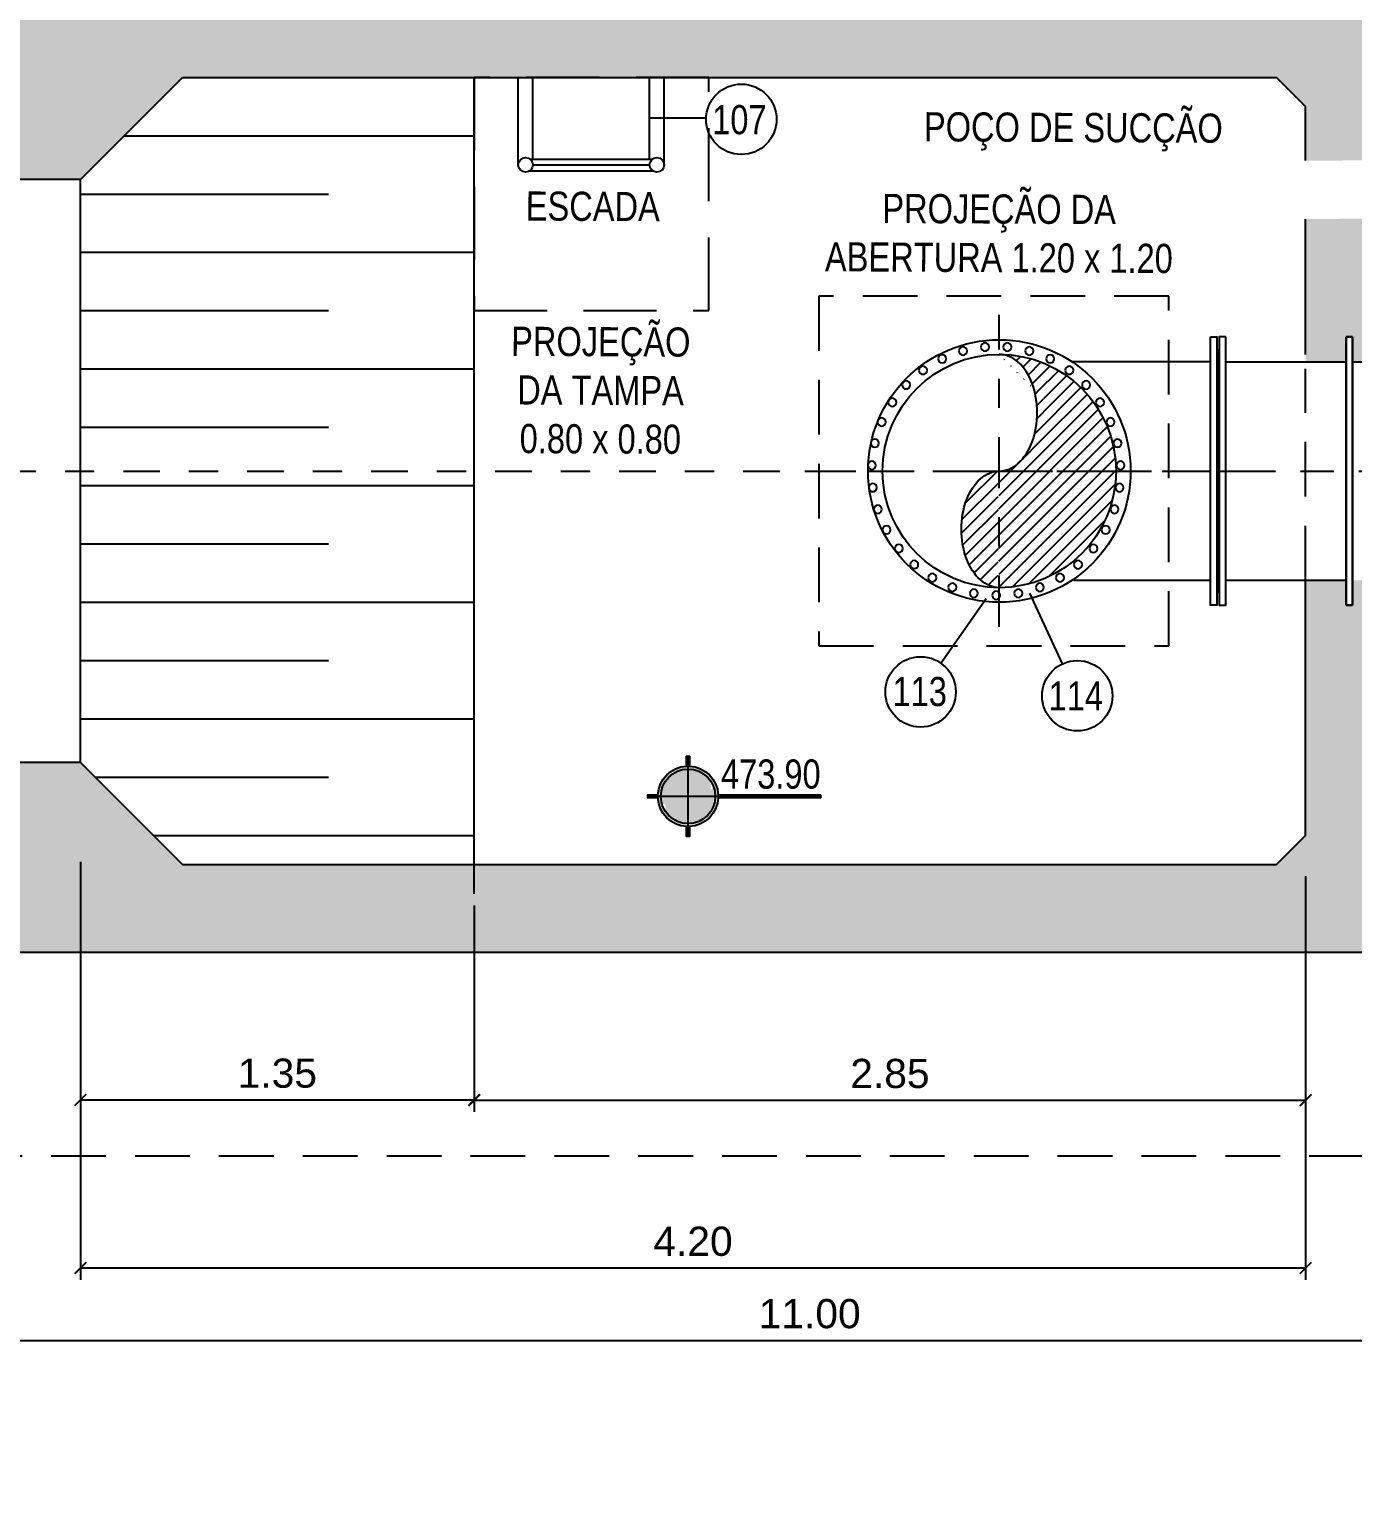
# Model space of a CAD drawing. Header units: feet. Extents: x 0 to 285190, y 0 to 9111369.
# Drawn here: x 285101.76 to 285106.3, y 9111356.64 to 9111361.68 of the extents above; entities that cross this region are included whole.
import ezdxf
from ezdxf import colors
from ezdxf.entities.mleader import LeaderData, LeaderLine
from ezdxf.enums import TextEntityAlignment as Align
from ezdxf.math import Vec2, Vec3

# ---------------------------------------------------------------- set-up
doc = ezdxf.new("R2010")
doc.units = ezdxf.units.FT
doc.header["$MEASUREMENT"] = 0
doc.linetypes.add('DASHDOT', pattern=[1, 0.5, -0.25, 0, -0.25])
doc.linetypes.add('HIDDEN', pattern=[0.375, 0.25, -0.125])
doc.layers.get('0').update_dxf_attribs({"linetype": 'CONTINUOUS'})
doc.layers.get('DEFPOINTS').update_dxf_attribs({"linetype": 'CONTINUOUS'})
for name, color, linetype in [('01', 1, 'CONTINUOUS'), ('01PROJ', 1, 'HIDDEN'), ('A-NIVEIS', 1, 'CONTINUOUS'), ('A-TEXTO', 2, 'CONTINUOUS'), ('EIXO', 1, 'DASHDOT'), ('H-SA-CONTORNO', 2, 'CONTINUOUS'), ('H-SA-DIM', 1, 'CONTINUOUS'), ('H-SA-EIXOS', 1, 'DASHDOT'), ('H-SA-ESTRUTURA (CORTE)', 5, 'CONTINUOUS'), ('H-SA-HTC CONCRETO', 253, 'CONTINUOUS'), ('H-SA-HTC ENCHIMENTO', 1, 'CONTINUOUS'), ('H-SA-TEXTO', 2, 'CONTINUOUS'), ('INDIC', 2, 'CONTINUOUS'), ('Top View-Ferro Fundido - JGS - K7(Esgoto)', 7, 'CONTINUOUS'), ('TUBULAÇÃO', 5, 'CONTINUOUS')]:
    doc.layers.add(name, color=color, linetype=linetype)
doc.styles.add('EGC_Arial_2.0mm', font='arial.ttf', dxfattribs={"width": 0.8, "height": 2})
doc.styles.get("Standard").update_dxf_attribs({"font": 'arial.ttf'})
doc.dimstyles.new('Copy of EGC_2.0mm', dxfattribs={"dimtxt": 0.1, "dimasz": 0.04, "dimexe": 0.04, "dimexo": 0.04, "dimgap": 0.04, "dimtad": 1, "dimzin": 1, "dimdsep": 46, "dimtxsty": 'Standard', "dimblk": 'ARCHTICK', "dimcen": 0, "dimclrd": 1, "dimclre": 1, "dimclrt": 2, "dimazin": 0, "dimtfac": 1, "dimtix": 1, "dimtmove": 1, "dimatfit": 3, "dimldrblk": 'NONE', "dimfxl": 0.002, "dimtolj": 1, "dimtzin": 0, "dimlwd": -1, "dimarcsym": 0})

# ---------------------------------------------------------------- blocks, each defined once
blk = doc.blocks.new('_ArchTick')
at = {"color": 0, "linetype": 'ByBlock', "const_width": 0.15}
blk.add_lwpolyline([(-0.5, -0.5), (0.5, 0.5)], dxfattribs=at)
blk = doc.blocks.new('*D1177')
at = {"layer": 'DEFPOINTS', "color": 0, "transparency": 16777216}
for p in [(285098.9377, 9111359.1643), (285109.9377, 9111358.8143), (285109.9377, 9111357.1828)]:
    blk.add_point(p, dxfattribs=at)
at = {"layer": 'H-SA-DIM', "color": 1, "lineweight": -2, "transparency": 16777216}
for p, q in [((285098.9377, 9111359.1243), (285098.9377, 9111357.1428)), ((285109.9377, 9111358.7743), (285109.9377, 9111357.1428))]:
    blk.add_line(p, q, dxfattribs=at)
at = {"layer": 'H-SA-DIM', "color": 1, "transparency": 16777216}
blk.add_line((285098.9377, 9111357.1828), (285109.9377, 9111357.1828), dxfattribs=at)
at = {"layer": 'H-SA-DIM', "color": 1, "transparency": 16777216, "xscale": 0.04, "yscale": 0.04, "zscale": 0.04, "rotation": 180}
blk.add_blockref('_ArchTick', (285098.9377, 9111357.1828), dxfattribs=at)
at = {"layer": 'H-SA-DIM', "color": 1, "transparency": 16777216, "xscale": 0.04, "yscale": 0.04, "zscale": 0.04}
blk.add_blockref('_ArchTick', (285109.9377, 9111357.1828), dxfattribs=at)
at = {"layer": 'H-SA-DIM', "color": 2, "transparency": 16777216, "insert": (285104.4377, 9111357.2738), "char_height": 0.1, "attachment_point": 5}
blk.add_mtext('\\A1;11.00', dxfattribs=at)
blk = doc.blocks.new('_None')
blk = doc.blocks.new('*D1192')
at = {"layer": 'DEFPOINTS', "color": 0, "transparency": 16777216}
for p in [(285101.9377, 9111358.8643), (285106.1377, 9111358.8143), (285101.9377, 9111357.431)]:
    blk.add_point(p, dxfattribs=at)
at = {"layer": 'H-SA-DIM', "color": 1, "lineweight": -2, "transparency": 16777216}
for p, q in [((285101.9377, 9111358.8243), (285101.9377, 9111357.391)), ((285106.1377, 9111358.7743), (285106.1377, 9111357.391))]:
    blk.add_line(p, q, dxfattribs=at)
at = {"layer": 'H-SA-DIM', "color": 1, "transparency": 16777216}
blk.add_line((285106.1377, 9111357.431), (285101.9377, 9111357.431), dxfattribs=at)
at = {"layer": 'H-SA-DIM', "color": 1, "transparency": 16777216, "xscale": 0.04, "yscale": 0.04, "zscale": 0.04, "rotation": 180}
blk.add_blockref('_ArchTick', (285101.9377, 9111357.431), dxfattribs=at)
at = {"layer": 'H-SA-DIM', "color": 1, "transparency": 16777216, "xscale": 0.04, "yscale": 0.04, "zscale": 0.04}
blk.add_blockref('_ArchTick', (285106.1377, 9111357.431), dxfattribs=at)
at = {"layer": 'H-SA-DIM', "color": 2, "transparency": 16777216, "insert": (285104.0377, 9111357.522), "char_height": 0.1, "attachment_point": 5}
blk.add_mtext('\\A1;4.20', dxfattribs=at)
blk = doc.blocks.new('*U1275')
at = {"true_color": 0xffffff}
h = blk.add_hatch(color=7, dxfattribs=at)
h.dxf.hatch_style = 1
edge = h.paths.add_edge_path()
edge.add_arc((0, 0), 2.07, 92.7623, 177.2377, ccw=False)
edge.add_line((-0.1, 2.07), (-0.1, 2.75))
edge.add_line((-0.1, 2.75), (0.1, 2.75))
edge.add_line((0.1, 2.75), (0.1, 2.07))
edge.add_arc((0, 0), 2.07, 2.7623, 87.2377, ccw=False)
edge.add_line((2.07, 0.1), (9.09, 0.1))
edge.add_line((9.09, 0.1), (9.09, -0.1))
edge.add_line((9.09, -0.1), (2.07, -0.1))
edge.add_arc((0, 0), 2.07, 272.7623, 357.2377, ccw=False)
edge.add_line((0.1, -2.07), (0.1, -2.75))
edge.add_line((0.1, -2.75), (-0.1, -2.75))
edge.add_line((-0.1, -2.75), (-0.1, -2.07))
edge.add_arc((0, 0), 2.07, 182.7623, 267.2377, ccw=False)
edge.add_line((-2.07, -0.1), (-2.75, -0.1))
edge.add_line((-2.75, -0.1), (-2.75, 0.1))
edge.add_line((-2.75, 0.1), (-2.07, 0.1))
for p, q in [((0, -2.75), (0, 2.75)), ((9.09, 0), (-2.75, 0))]:
    blk.add_line(p, q)
at = {"color": 7, "true_color": 0xffffff}
blk.add_lwpolyline([(-2.07, 0.1, -0.386246), (-0.1, 2.07), (-0.1, 2.75), (0.1, 2.75), (0.1, 2.07, -0.386246), (2.07, 0.1), (9.09, 0.1), (9.09, -0.1), (2.07, -0.1, -0.386246), (0.1, -2.07), (0.1, -2.75), (-0.1, -2.75), (-0.1, -2.07, -0.386246), (-2.07, -0.1), (-2.75, -0.1), (-2.75, 0.1)], format="xyb", close=True, dxfattribs=at)
blk.add_circle((0, 0), 1.87)
for points in [[(0, 1.87), (0, 0), (0.58, 1.78), (0.59, 0)], [(1.53, 1.08), (1.57, 0), (1.79, 0.57), (0, 0)], [(0.58, 1.78), (0.59, 0), (1.1, 1.52), (1.1, 0)], [(1.1, 1.52), (1.1, 0), (1.53, 1.08), (1.57, 0)], [(-1.79, -0.57), (0, 0), (-1.8, -0.54), (-1.88, 0)], [(-1.53, -1.08), (-1.57, 0), (-1.79, -0.57), (0, 0)], [(-1.1, -1.52), (-1.1, 0), (-1.53, -1.08), (-1.57, 0)], [(-0.58, -1.78), (-0.59, 0), (-1.1, -1.52), (-1.1, 0)], [(0, -1.88), (0, 0), (-0.58, -1.78), (-0.59, 0)], [(1.79, 0.57), (0, 0), (1.8, 0.54), (1.87, 0)]]:
    blk.add_solid(points)
at = {"layer": 'A-TEXTO', "color": 2, "style": 'EGC_Arial_2.0mm', "width": 0.8}
blk.add_attdef('000.00', text='', height=2, dxfattribs=at).set_placement((9.09, 0.53), align=Align.RIGHT)
blk = doc.blocks.new('*D1209')
at = {"layer": 'DEFPOINTS', "color": 0, "transparency": 16777216}
for p in [(285101.9377, 9111358.8643), (285103.2877, 9111358.7143), (285103.2877, 9111358.0075)]:
    blk.add_point(p, dxfattribs=at)
at = {"layer": 'H-SA-DIM', "color": 1, "lineweight": -2, "transparency": 16777216}
for p, q in [((285101.9377, 9111358.8243), (285101.9377, 9111357.9675)), ((285103.2877, 9111358.6743), (285103.2877, 9111357.9675))]:
    blk.add_line(p, q, dxfattribs=at)
at = {"layer": 'H-SA-DIM', "color": 1, "transparency": 16777216}
blk.add_line((285101.9377, 9111358.0075), (285103.2877, 9111358.0075), dxfattribs=at)
at = {"layer": 'H-SA-DIM', "color": 1, "transparency": 16777216, "xscale": 0.04, "yscale": 0.04, "zscale": 0.04, "rotation": 180}
blk.add_blockref('_ArchTick', (285101.9377, 9111358.0075), dxfattribs=at)
at = {"layer": 'H-SA-DIM', "color": 1, "transparency": 16777216, "xscale": 0.04, "yscale": 0.04, "zscale": 0.04}
blk.add_blockref('_ArchTick', (285103.2877, 9111358.0075), dxfattribs=at)
at = {"layer": 'H-SA-DIM', "color": 2, "transparency": 16777216, "insert": (285102.6127, 9111358.0986), "char_height": 0.1, "attachment_point": 5}
blk.add_mtext('\\A1;1.35', dxfattribs=at)
blk = doc.blocks.new('*D1210')
at = {"layer": 'DEFPOINTS', "color": 0, "transparency": 16777216}
for p in [(285106.1377, 9111358.8143), (285103.2877, 9111358.7143), (285106.1377, 9111358.0065)]:
    blk.add_point(p, dxfattribs=at)
at = {"layer": 'H-SA-DIM', "color": 1, "lineweight": -2, "transparency": 16777216}
for p, q in [((285106.1377, 9111358.7743), (285106.1377, 9111357.9665)), ((285103.2877, 9111358.6743), (285103.2877, 9111357.9665))]:
    blk.add_line(p, q, dxfattribs=at)
at = {"layer": 'H-SA-DIM', "color": 1, "transparency": 16777216}
blk.add_line((285103.2877, 9111358.0065), (285106.1377, 9111358.0065), dxfattribs=at)
at = {"layer": 'H-SA-DIM', "color": 1, "transparency": 16777216, "xscale": 0.04, "yscale": 0.04, "zscale": 0.04, "rotation": 180}
blk.add_blockref('_ArchTick', (285103.2877, 9111358.0065), dxfattribs=at)
at = {"layer": 'H-SA-DIM', "color": 1, "transparency": 16777216, "xscale": 0.04, "yscale": 0.04, "zscale": 0.04}
blk.add_blockref('_ArchTick', (285106.1377, 9111358.0065), dxfattribs=at)
at = {"layer": 'H-SA-DIM', "color": 2, "transparency": 16777216, "insert": (285104.7127, 9111358.0976), "char_height": 0.1, "attachment_point": 5}
blk.add_mtext('\\A1;2.85', dxfattribs=at)
blk = doc.blocks.new('*U1260')
at = {"layer": '01', "color": 1}
blk.add_circle((0, 0), 0.014, dxfattribs=at)
blk = doc.blocks.new('*U1261')
at = {"layer": 'H-SA-DIM', "color": 0, "linetype": 'ByBlock', "lineweight": -2, "transparency": 16777216}
for p, rotation in [((285101.0677, 9111374.0278), 20.57142857142853), ((285101.1414, 9111374.0481), 10.28571428571425), ((285101.2938, 9111374.0482), 349.7142857142858), ((285101.3675, 9111374.0278), 339.4285714285715), ((285100.9988, 9111373.9946), 30.85714285714285), ((285101.4364, 9111373.9946), 329.1428571428572), ((285100.9369, 9111373.9496), 41.14285714285715), ((285101.4983, 9111373.9497), 318.8571428571429), ((285100.884, 9111373.8943), 51.42857142857144), ((285101.5512, 9111373.8944), 308.5714285714286), ((285100.8419, 9111373.8305), 61.71428571428572), ((285101.5933, 9111373.8306), 298.2857142857143), ((285100.8119, 9111373.7602), 72), ((285101.6234, 9111373.7602), 288.0000000000001), ((285100.7948, 9111373.6856), 82.28571428571429), ((285101.6404, 9111373.6857), 277.7142857142858), ((285100.7914, 9111373.6092), 92.57142857142857), ((285101.6438, 9111373.6093), 267.4285714285715), ((285100.8017, 9111373.5334), 102.8571428571429), ((285101.6336, 9111373.5335), 257.1428571428572), ((285100.8253, 9111373.4607), 113.1428571428572), ((285101.6099, 9111373.4607), 246.8571428571429), ((285100.8616, 9111373.3933), 123.4285714285714), ((285101.5737, 9111373.3934), 236.5714285714286), ((285100.9093, 9111373.3335), 133.7142857142857), ((285101.526, 9111373.3336), 226.2857142857143), ((285100.9669, 9111373.2832), 144), ((285101.4684, 9111373.2832), 216), ((285101.0326, 9111373.244), 154.2857142857143), ((285101.1042, 9111373.2171), 164.5714285714286), ((285101.3312, 9111373.2171), 195.4285714285714), ((285101.4028, 9111373.244), 205.7142857142858), ((285101.1794, 9111373.2035), 174.8571428571429), ((285101.2559, 9111373.2035), 185.1428571428571)]:
    blk.add_blockref('*U1260', p, dxfattribs=dict(at, rotation=rotation))
blk.add_blockref('*U1260', (285101.2176, 9111374.055), dxfattribs=at)

msp = doc.modelspace()

# ---------------------------------------------------------------- hatches: boundary and pattern name
at = {"layer": '01'}
h = msp.add_hatch(dxfattribs=at)
h.set_pattern_fill('ANSI31', color=256, scale=0.01, style=0)
h.set_pattern_definition([(45, (285102.32956, 9111367.60514), (-0.02245064, 0.02245064), [])])
edge = h.paths.add_edge_path()
edge.add_ellipse((285105.0985, 9111359.9647), major_axis=(0, -0.2011), ratio=0.700572, start_angle=184.4218, end_angle=355.5781, ccw=False)
edge.add_line((285105.0877, 9111360.1651), (285105.0877, 9111359.7642))
edge = h.paths.add_edge_path()
edge.add_ellipse((285105.0838, 9111360.3648), major_axis=(0, -0.1997), ratio=0.670005, start_angle=1.6373, end_angle=178.3627)
edge.add_arc((285105.085, 9111360.1617), 0.4027, 0.3569, 89.628, ccw=False)
edge.add_line((285105.4878, 9111360.1642), (285105.0877, 9111360.1651))
edge = h.paths.add_edge_path()
edge.add_line((285105.0877, 9111359.7642), (285105.0877, 9111360.1651))
edge.add_line((285105.0877, 9111360.1651), (285105.4878, 9111360.1642))
edge.add_arc((285105.0877, 9111360.1643), 0.4001, 270, 359.985, ccw=False)

# ---------------------------------------------------------------- linework, layer by layer
msp.add_ellipse((285105.0877, 9111360.3642), major_axis=(0, -0.2), ratio=0.649973, start_param=0, end_param=3.141593, dxfattribs=at)
at = {"layer": '01', "extrusion": (0, 0, -1)}
msp.add_ellipse((285105.0877, 9111359.9642), major_axis=(0, -0.2), ratio=0.649973, start_param=0, end_param=3.141593, dxfattribs=at)
at = {"layer": '01PROJ', "color": 1, "ltscale": 25}
for points in [[(285106.2764, 9111360.6243), (285106.2989, 9111360.6243), (285106.2989, 9111359.7043), (285106.2764, 9111359.7043)], [(285106.2764, 9111359.7043), (285106.2989, 9111359.7043), (285106.2989, 9111360.6243), (285106.2764, 9111360.6243)]]:
    msp.add_lwpolyline(points, close=True, dxfattribs=at)
at = {"layer": 'EIXO', "ltscale": 0.35}
msp.add_line((285104.4206, 9111360.1643), (285115.0913, 9111360.1639), dxfattribs=at)
msp.add_lwpolyline([(285105.0877, 9111359.6305), (285105.0877, 9111360.6994)], dxfattribs=at)
at = {"layer": 'H-SA-CONTORNO', "ltscale": 0.75}
for p, q in [((285103.2877, 9111358.7143), (285103.2877, 9111361.5143)), ((285101.9377, 9111359.1643), (285101.9377, 9111361.1643))]:
    msp.add_line(p, q, dxfattribs=at)
at = {"layer": 'H-SA-CONTORNO', "color": 1, "linetype": 'HIDDEN', "ltscale": 0.75}
msp.add_line((285106.1377, 9111359.7893), (285106.1377, 9111360.5144), dxfattribs=at)
at = {"layer": 'H-SA-EIXOS', "ltscale": 0.25}
msp.add_lwpolyline([(285083.4939, 9111362.5819), (285097.4098, 9111362.5819), (285097.4098, 9111360.1643), (285115.0941, 9111360.1639)], dxfattribs=at)
at = {"layer": 'H-SA-ESTRUTURA (CORTE)'}
for p, q in [((285101.9377, 9111361.1643), (285102.2877, 9111361.5143)), ((285102.2877, 9111361.5143), (285106.0377, 9111361.5143)), ((285106.1377, 9111361.4143), (285106.0377, 9111361.5143)), ((285106.1377, 9111360.5644), (285106.1377, 9111361.4143)), ((285101.9377, 9111361.1643), (285100.9377, 9111361.1643)), ((285106.1377, 9111358.9143), (285106.1377, 9111359.8144)), ((285101.9377, 9111359.1643), (285100.9377, 9111359.1643)), ((285101.9377, 9111359.1643), (285102.2877, 9111358.8143)), ((285106.1377, 9111358.9143), (285106.0377, 9111358.8143)), ((285102.2877, 9111358.8143), (285106.0377, 9111358.8143)), ((285096.4377, 9111358.5143), (285110.2377, 9111358.5143))]:
    msp.add_line(p, q, dxfattribs=at)
at = {"layer": 'H-SA-HTC ENCHIMENTO'}
for p, q in [((285102.0877, 9111361.3143), (285103.2877, 9111361.3143)), ((285101.9377, 9111361.1143), (285102.7877, 9111361.1143)), ((285101.9377, 9111360.9143), (285103.2877, 9111360.9143)), ((285101.9377, 9111360.7143), (285102.7877, 9111360.7143)), ((285101.9377, 9111360.5143), (285103.2877, 9111360.5143)), ((285101.9377, 9111360.3143), (285102.7877, 9111360.3143)), ((285101.9377, 9111360.1143), (285103.2877, 9111360.1143)), ((285101.9377, 9111359.9143), (285102.7877, 9111359.9143)), ((285101.9377, 9111359.7143), (285103.2877, 9111359.7143)), ((285101.9377, 9111359.5143), (285102.7877, 9111359.5143)), ((285101.9377, 9111359.3143), (285103.2877, 9111359.3143)), ((285101.9877, 9111359.1143), (285102.7877, 9111359.1143)), ((285102.1877, 9111358.9143), (285103.2877, 9111358.9143))]:
    msp.add_line(p, q, dxfattribs=at)
at = {"layer": 'INDIC', "color": 1, "linetype": 'Continuous'}
for p, q in [((285104.0826, 9111361.3743), (285103.8887, 9111361.3743)), ((285105.3045, 9111359.5031), (285105.1926, 9111359.7457)), ((285104.8873, 9111359.5055), (285105.0432, 9111359.7269))]:
    msp.add_line(p, q, dxfattribs=at)
for centre in [(285104.2033, 9111361.3705), (285104.8178, 9111359.4068), (285105.355, 9111359.3934)]:
    msp.add_circle(centre, 0.1207, dxfattribs=at)
at = {"layer": 'Top View-Ferro Fundido - JGS - K7(Esgoto)', "color": 1, "linetype": 'ByBlock', "lineweight": -2}
for p, q in [((285103.4387, 9111361.2143), (285103.4387, 9111361.5143)), ((285103.4887, 9111361.2343), (285103.4887, 9111361.5143)), ((285103.8887, 9111361.2343), (285103.8887, 9111361.5143)), ((285103.9387, 9111361.2143), (285103.9387, 9111361.5143)), ((285103.4787, 9111361.2343), (285103.8987, 9111361.2343)), ((285103.4787, 9111361.1943), (285103.8987, 9111361.1943)), ((285103.4887, 9111361.2143), (285103.8887, 9111361.2143)), ((285105.8112, 9111360.5393), (285105.3364, 9111360.5393)), ((285105.8642, 9111360.5393), (285106.1377, 9111360.5393)), ((285106.1377, 9111360.5393), (285106.2764, 9111360.5393)), ((285106.2989, 9111360.5393), (285106.4377, 9111360.5393)), ((285105.8112, 9111359.7893), (285105.3437, 9111359.7893)), ((285106.2764, 9111359.7893), (285105.8642, 9111359.7893))]:
    msp.add_line(p, q, dxfattribs=at)
for points in [[(285105.8112, 9111360.6243), (285105.8337, 9111360.6243), (285105.8337, 9111359.7043), (285105.8112, 9111359.7043)], [(285105.8642, 9111360.6243), (285105.8417, 9111360.6243), (285105.8417, 9111359.7043), (285105.8642, 9111359.7043)]]:
    msp.add_lwpolyline(points, close=True, dxfattribs=at)
for points in [[(285105.8337, 9111360.5803), (285105.8377, 9111360.5803), (285105.8377, 9111359.7483), (285105.8337, 9111359.7483)], [(285105.8417, 9111360.5803), (285105.8377, 9111360.5803), (285105.8377, 9111359.7483), (285105.8417, 9111359.7483)]]:
    msp.add_lwpolyline(points, dxfattribs=at)
for centre, radius in [((285103.4637, 9111361.2143), 0.025), ((285103.9137, 9111361.2143), 0.025), ((285105.0877, 9111360.1643), 0.45)]:
    msp.add_circle(centre, radius, dxfattribs=at)
at = {"layer": 'TUBULAÇÃO'}
msp.add_circle((285105.0877, 9111360.1643), 0.4001, dxfattribs=at)

# ---------------------------------------------------------------- block references
at = {"layer": 'A-NIVEIS', "xscale": 0.05, "yscale": 0.05, "zscale": 0.05}
msp.add_blockref('*U1275', (285104.0207, 9111359.0486), dxfattribs=at).add_auto_attribs({'000.00': '473.90'})
at = {"layer": 'H-SA-DIM', "xscale": -1, "rotation": 180}
msp.add_blockref('*U1261', (3.8592, 18222733.7931), dxfattribs=at)

# ---------------------------------------------------------------- texts
at = {"layer": 'INDIC', "color": 2, "style": 'EGC_Arial_2.0mm', "width": 0.8}
for s, p in [('107', (285104.1967, 9111361.3693)), ('113', (285104.8148, 9111359.4081)), ('114', (285105.3499, 9111359.393))]:
    msp.add_text(s, height=0.1, dxfattribs=at).set_placement(p, align=Align.MIDDLE_CENTER)

# ---------------------------------------------------------------- dimensions: what is measured, and where the dimension line sits
at = {"layer": 'H-SA-DIM'}
for base, p1, p2, picture, middle in [((285109.9377, 9111357.1828), (285098.9377, 9111359.1643), (285109.9377, 9111358.8143), '*D1177', (285104.4377, 9111357.2738)), ((285101.9377, 9111357.431), (285106.1377, 9111358.8143), (285101.9377, 9111358.8643), '*D1192', (285104.0377, 9111357.522)), ((285103.2877, 9111358.0075), (285101.9377, 9111358.8643), (285103.2877, 9111358.7143), '*D1209', (285102.6127, 9111358.0986)), ((285106.1377, 9111358.0065), (285103.2877, 9111358.7143), (285106.1377, 9111358.8143), '*D1210', (285104.7127, 9111358.0976))]:
    dim = msp.add_linear_dim(base=base, p1=p1, p2=p2, dimstyle='Copy of EGC_2.0mm', dxfattribs=at)
    dim.commit()
    dim.dimension.update_dxf_attribs({"geometry": picture, "text_midpoint": middle})

# ---------------------------------------------------------------- next in the draw order: texts
at = {"layer": 'H-SA-TEXTO', "color": 2, "insert": (285103.7197, 9111360.223), "char_height": 0.1, "width": 0.742085, "attachment_point": 8, "rotation": 359.7131, "style": 'EGC_Arial_2.0mm', "bg_fill": 3, "box_fill_scale": 1, "bg_fill_color": 256, "bg_fill_transparency": 0}
msp.add_mtext('PROJEÇÃO DA TAMPA 0.80 x 0.80', dxfattribs=at)

# ---------------------------------------------------------------- next in the draw order: hatches: boundary and pattern name
at = {"layer": 'H-SA-HTC CONCRETO'}
h = msp.add_hatch(color=256, dxfattribs=at)
h.dxf.hatch_style = 1
h.paths.add_polyline_path([(285110.2377, 9111360.5393), (285110.0989, 9111360.5393), (285110.0989, 9111360.6243), (285110.0764, 9111360.6243), (285110.0764, 9111360.5393), (285109.9377, 9111360.5393), (285109.9377, 9111361.5143), (285109.0877, 9111361.5143), (285106.4377, 9111361.5143), (285106.4377, 9111360.7143), (285106.4377, 9111360.5393), (285106.2989, 9111360.5393), (285106.2989, 9111360.6243), (285106.2764, 9111360.6243), (285106.2764, 9111360.5393), (285106.1377, 9111360.5393), (285106.1377, 9111361.4143), (285106.0377, 9111361.5143), (285102.2877, 9111361.5143), (285101.9377, 9111361.1643), (285101.2377, 9111361.1643), (285101.2377, 9111362.1643), (285101.9377, 9111362.1643), (285102.2877, 9111361.8143), (285103.2877, 9111361.8143), (285103.2877, 9111361.8125), (285104.0923, 9111361.8125), (285106.0377, 9111361.8143), (285106.1377, 9111361.9143), (285106.1377, 9111362.8392), (285106.2764, 9111362.8392), (285106.2764, 9111362.7542), (285106.2989, 9111362.7542), (285106.2989, 9111362.8392), (285106.4377, 9111362.8392), (285106.4377, 9111361.8143), (285107.2877, 9111361.8143), (285109.0877, 9111361.8143), (285109.9377, 9111361.8143), (285109.9377, 9111362.8392), (285110.0764, 9111362.8392), (285110.0764, 9111362.7542), (285110.0989, 9111362.7542), (285110.0989, 9111362.8392), (285110.2377, 9111362.8392)])
h.paths.add_polyline_path([(285106.2585, 9111358.5143), (285101.2377, 9111358.5143), (285101.2377, 9111359.1643), (285101.9377, 9111359.1643), (285102.2877, 9111358.8143), (285106.0377, 9111358.8143), (285106.1012, 9111358.8778)])
h.paths.add_polyline_path([(285110.2377, 9111358.5143), (285106.2585, 9111358.5143), (285106.1012, 9111358.8778), (285106.1377, 9111358.9143), (285106.1377, 9111359.7893), (285106.2764, 9111359.7893), (285106.2764, 9111359.7043), (285106.2989, 9111359.7043), (285106.2989, 9111359.7893), (285106.4377, 9111359.7893), (285106.4377, 9111358.8143), (285107.2877, 9111358.8143), (285109.0877, 9111358.8143), (285109.9377, 9111358.8143), (285109.9377, 9111359.7893), (285110.0764, 9111359.7893), (285110.0764, 9111359.7043), (285110.0989, 9111359.7043), (285110.0989, 9111359.7893), (285110.2377, 9111359.7893)])
h.paths.add_polyline_path([(285110.2377, 9111363.5892), (285110.0989, 9111363.5892), (285110.0989, 9111363.6742), (285110.0764, 9111363.6742), (285110.0764, 9111363.5892), (285109.9377, 9111363.5892), (285109.9377, 9111364.5143), (285109.0877, 9111364.5143), (285106.4377, 9111364.5143), (285106.4377, 9111363.5892), (285106.2989, 9111363.5892), (285106.2989, 9111363.6742), (285106.2764, 9111363.6742), (285106.2764, 9111363.5892), (285106.1377, 9111363.5892), (285106.1377, 9111364.4143), (285106.0377, 9111364.5143), (285102.2877, 9111364.5143), (285101.9377, 9111364.1643), (285101.2377, 9111364.1643), (285101.2377, 9111365.1143), (285101.9377, 9111365.1143), (285102.2377, 9111364.8143), (285103.2877, 9111364.8143), (285103.2877, 9111364.8125), (285104.0923, 9111364.8125), (285106.0377, 9111364.8143), (285106.1377, 9111364.9143), (285106.1377, 9111365.5393), (285106.2764, 9111365.5393), (285106.2764, 9111365.4543), (285106.2989, 9111365.4543), (285106.2989, 9111365.5393), (285106.4377, 9111365.5393), (285106.4377, 9111364.8143), (285107.2877, 9111364.8143), (285109.0877, 9111364.8143), (285109.9377, 9111364.8143), (285109.9377, 9111365.5393), (285110.0764, 9111365.5393), (285110.0764, 9111365.4543), (285110.0989, 9111365.4543), (285110.0989, 9111365.5393), (285110.2377, 9111365.5393)])
h.paths.add_polyline_path([(285110.2377, 9111365.9893), (285110.0989, 9111365.9893), (285110.0989, 9111366.0743), (285110.0764, 9111366.0743), (285110.0764, 9111365.9893), (285109.9377, 9111365.9893), (285109.9377, 9111366.9143), (285109.0877, 9111366.9143), (285106.4377, 9111366.9143), (285106.4377, 9111365.9893), (285106.4377, 9111365.9893), (285106.2989, 9111365.9893), (285106.2989, 9111366.0745), (285106.2764, 9111366.0745), (285106.2764, 9111365.9893), (285106.1377, 9111365.9893), (285106.1377, 9111366.8143), (285106.0377, 9111366.9143), (285105.9394, 9111366.9143), (285106.0074, 9111367.2143), (285110.2377, 9111367.2143)])
h.paths.add_polyline_path([(285105.9394, 9111366.9143), (285102.2377, 9111366.9143), (285101.9377, 9111366.6143), (285100.9377, 9111366.6143), (285100.9377, 9111366.8143), (285100.7377, 9111366.8143), (285100.7377, 9111366.6643), (285100.6277, 9111366.6643), (285100.6277, 9111366.8143), (285100.4277, 9111366.8143), (285100.4277, 9111366.6143), (285099.7277, 9111366.6143), (285099.7277, 9111367.2143), (285106.0074, 9111367.2143)])
edge = h.paths.add_edge_path()
edge.add_line((285101.2377, 9111361.1643), (285100.9377, 9111361.1643))
edge.add_line((285100.9377, 9111361.1643), (285100.9377, 9111361.3643))
edge.add_line((285100.9377, 9111361.3643), (285100.7377, 9111361.3643))
edge.add_line((285100.7377, 9111361.3643), (285100.7377, 9111361.2143))
edge.add_line((285100.7377, 9111361.2143), (285100.6277, 9111361.2143))
edge.add_line((285100.6277, 9111361.2143), (285100.6277, 9111361.3643))
edge.add_line((285100.6277, 9111361.3643), (285100.4277, 9111361.3643))
edge.add_line((285100.4277, 9111361.3643), (285100.4277, 9111361.2143))
edge.add_line((285100.4277, 9111361.2143), (285099.3277, 9111361.2143))
edge.add_line((285099.3277, 9111361.2143), (285099.0877, 9111361.2143))
edge.add_arc((285099.0877, 9111361.3643), 0.15, 180, 270, ccw=False)
edge.add_line((285098.9377, 9111361.3643), (285098.9377, 9111361.5643))
edge.add_line((285098.9377, 9111361.5643), (285098.9377, 9111361.9643))
edge.add_arc((285099.0877, 9111361.9643), 0.15, 90, 180, ccw=False)
edge.add_line((285099.0877, 9111362.1143), (285099.3277, 9111362.1143))
edge.add_line((285099.3277, 9111362.1143), (285100.4277, 9111362.1143))
edge.add_line((285100.4277, 9111362.1143), (285100.4277, 9111361.9643))
edge.add_line((285100.4277, 9111361.9643), (285100.6277, 9111361.9643))
edge.add_line((285100.6277, 9111361.9643), (285100.6277, 9111362.1143))
edge.add_line((285100.6277, 9111362.1143), (285100.7377, 9111362.1143))
edge.add_line((285100.7377, 9111362.1143), (285100.7377, 9111361.9643))
edge.add_line((285100.7377, 9111361.9643), (285100.9377, 9111361.9643))
edge.add_line((285100.9377, 9111361.9643), (285100.9377, 9111362.1643))
edge.add_line((285100.9377, 9111362.1643), (285101.2377, 9111362.1643))
edge.add_line((285101.2377, 9111362.1643), (285101.2377, 9111361.1643))
h.paths.add_polyline_path([(285101.2377, 9111358.5143), (285100.7761, 9111358.5143), (285100.8174, 9111358.9643), (285100.9377, 9111358.9643), (285100.9377, 9111359.1643), (285101.2377, 9111359.1643)])
h.paths.add_polyline_path([(285100.7761, 9111358.5143), (285100.5202, 9111358.5143), (285100.5535, 9111358.9643), (285100.6277, 9111358.9643), (285100.6277, 9111359.1143), (285100.7377, 9111359.1143), (285100.7377, 9111358.9643), (285100.8174, 9111358.9643)])
h.paths.add_polyline_path([(285100.5202, 9111358.5143), (285096.4377, 9111358.5143), (285091.9781, 9111358.5143), (285097.9518, 9111358.8143), (285098.3018, 9111359.1643), (285099.3277, 9111359.1643), (285100.4277, 9111359.1643), (285100.4277, 9111359.0143), (285100.4277, 9111358.9643), (285100.5535, 9111358.9643)])
edge = h.paths.add_edge_path()
edge.add_line((285100.7377, 9111364.2143), (285100.6277, 9111364.2143))
edge.add_line((285100.6277, 9111364.2143), (285100.6277, 9111364.3643))
edge.add_line((285100.6277, 9111364.3643), (285100.4277, 9111364.3643))
edge.add_line((285100.4277, 9111364.3643), (285100.4277, 9111364.2143))
edge.add_line((285100.4277, 9111364.2143), (285099.3277, 9111364.2143))
edge.add_line((285099.3277, 9111364.2143), (285099.0877, 9111364.2143))
edge.add_arc((285099.0877, 9111364.3643), 0.15, 180, 270, ccw=False)
edge.add_line((285098.9377, 9111364.3643), (285098.9377, 9111364.5643))
edge.add_line((285098.9377, 9111364.5643), (285098.9377, 9111364.6643))
edge.add_line((285098.9377, 9111364.6643), (285098.9377, 9111364.9143))
edge.add_arc((285099.0877, 9111364.9143), 0.15, 90, 180, ccw=False)
edge.add_line((285099.0877, 9111365.0643), (285099.3277, 9111365.0643))
edge.add_line((285099.3277, 9111365.0643), (285100.4277, 9111365.0643))
edge.add_line((285100.4277, 9111365.0643), (285100.4277, 9111364.9143))
edge.add_line((285100.4277, 9111364.9143), (285100.6277, 9111364.9143))
edge.add_line((285100.6277, 9111364.9143), (285100.6277, 9111365.0643))
edge.add_line((285100.6277, 9111365.0643), (285100.7377, 9111365.0643))
edge.add_line((285100.7377, 9111365.0643), (285100.7377, 9111364.9143))
edge.add_line((285100.7377, 9111364.9143), (285100.9377, 9111364.9143))
edge.add_line((285100.9377, 9111364.9143), (285100.9377, 9111365.1143))
edge.add_line((285100.9377, 9111365.1143), (285101.2377, 9111365.1143))
edge.add_line((285101.2377, 9111365.1143), (285101.2377, 9111364.1643))
edge.add_line((285101.2377, 9111364.1643), (285100.9377, 9111364.1643))
edge.add_line((285100.9377, 9111364.1643), (285100.9377, 9111364.3643))
edge.add_line((285100.9377, 9111364.3643), (285100.7377, 9111364.3643))
edge.add_line((285100.7377, 9111364.3643), (285100.7377, 9111364.2143))

# ---------------------------------------------------------------- next in the draw order: texts
at = {"layer": 'H-SA-TEXTO', "color": 2, "char_height": 0.1, "attachment_point": 8, "rotation": 359.7131, "style": 'EGC_Arial_2.0mm', "bg_fill": 2}
for s, insert, width in [('POÇO DE SUCÇÃO', (285105.3412, 9111361.2617), 1.132907), ('ESCADA', (285103.6939, 9111361.0206), 0.577052)]:
    msp.add_mtext(s, dxfattribs=dict(at, insert=insert, width=width))

# ---------------------------------------------------------------- next in the draw order: linework, layer by layer
at = {"layer": '01PROJ', "color": 251}
msp.add_lwpolyline([(285103.2877, 9111360.7146), (285104.0923, 9111360.7146), (285104.0923, 9111361.5143), (285103.2877, 9111361.5143)], close=True, dxfattribs=at)

# ---------------------------------------------------------------- next in the draw order: texts
at = {"layer": 'H-SA-TEXTO', "color": 2, "insert": (285107.058, 9111361.1832), "char_height": 0.1, "width": 3.355817, "attachment_point": 2, "rotation": 0.2869, "style": 'EGC_Arial_2.0mm', "bg_fill": 2}
msp.add_mtext('ESCADA', dxfattribs=at)

# ---------------------------------------------------------------- next in the draw order: texts
at = {"layer": 'H-SA-TEXTO', "color": 2, "insert": (285105.0874, 9111361.1129), "char_height": 0.1, "width": 1.260908, "attachment_point": 2, "rotation": 359.7131, "style": 'EGC_Arial_2.0mm', "bg_fill": 3, "box_fill_scale": 1, "bg_fill_color": 256, "bg_fill_transparency": 0}
msp.add_mtext('PROJEÇÃO DA ABERTURA 1.20 x 1.20', dxfattribs=at)

# ---------------------------------------------------------------- next in the draw order: linework, layer by layer
at = {"layer": 'H-SA-CONTORNO', "color": 1, "linetype": 'HIDDEN', "ltscale": 0.75}
msp.add_lwpolyline([(285100.9642, 9111367.9143), (285110.9377, 9111367.9143), (285110.9377, 9111357.8143), (285100.944, 9111357.8143), (285100.9642, 9111367.9143)], dxfattribs=at)

# ---------------------------------------------------------------- next in the draw order: leaders
at = {"layer": 'H-SA-TEXTO'}
ml = msp.add_multileader_mtext('Standard', dxfattribs=at)
ml.set_content('CANAL CS-27', color=2, style='EGC_Arial_2.0mm')
ml.set_leader_properties(color=1, linetype='ByLayer', lineweight=-1)
ml.set_arrow_properties(name='NONE')
ml.build(insert=Vec2(0, 0))
ml.multileader.update_dxf_attribs({"text_left_attachment_type": 2, "text_right_attachment_type": 2, "dogleg_length": 1.9819, "arrow_head_size": 0.075, "scale": 0.05})
ctx = ml.context
ctx.base_point, ctx.scale, ctx.char_height, ctx.arrow_head_size, ctx.landing_gap_size, ctx.plane_origin, ctx.plane_x_axis, ctx.plane_y_axis = Vec3(285176.4321, 9111365.0546, 1588.05), 0.05, 0.1, 0.075, 0.05, Vec3(285113.8894, 9111744.9167, 1588.05), Vec3(-0.005007, 0.999987), Vec3(-0.999987, -0.005007)
ctx.left_attachment, ctx.right_attachment, ctx.text_align_type = 2, 2, 1
notes = []
notes.append((ctx, [(0, (0, 0, 0), (0, 0), (1, 0), 1, [])]))
ctx.mtext.insert, ctx.mtext.text_direction, ctx.mtext.rotation, ctx.mtext.width, ctx.mtext.defined_height, ctx.mtext.alignment, ctx.mtext.flow_direction = Vec3(285176.3784, 9111365.4593, 1588.05), Vec3(-0.005007, 0.999987), 1.575804, 1.318874, 1.047, 2, 5
ctx.mtext.has_bg_fill, ctx.mtext.bg_color, ctx.mtext.bg_scale_factor, ctx.mtext.bg_transparency, ctx.mtext.use_window_bg_color = 1, -1073741824, 1, 0, 1
for ctx, leaders in notes:
    for number, flags, end, landing, length, lines in leaders:
        leader = LeaderData()
        leader.index, (leader.has_last_leader_line, leader.has_dogleg_vector, leader.attachment_direction) = number, flags
        leader.last_leader_point, leader.dogleg_vector, leader.dogleg_length = Vec3(end), Vec3(landing), length
        for number, points, colour, breaks in lines:
            line = LeaderLine()
            line.index, line.vertices, line.color, line.breaks = number, Vec3.list(points), colors.encode_raw_color(colour), breaks
            leader.lines.append(line)
        ctx.leaders.append(leader)

# ---------------------------------------------------------------- next in the draw order: leaders
ml = msp.add_multileader_mtext('Standard', dxfattribs=at)
ml.set_content('CÂMARA DE DESCARGA', color=2, style='EGC_Arial_2.0mm')
ml.set_leader_properties(color=1, linetype='ByLayer', lineweight=-1)
ml.set_arrow_properties(name='NONE')
ml.build(insert=Vec2(0, 0))
ml.multileader.update_dxf_attribs({"text_left_attachment_type": 2, "text_right_attachment_type": 2, "dogleg_length": 1.9819, "arrow_head_size": 0.075, "scale": 0.05})
ctx = ml.context
ctx.base_point, ctx.scale, ctx.char_height, ctx.arrow_head_size, ctx.landing_gap_size, ctx.plane_origin, ctx.plane_x_axis, ctx.plane_y_axis = Vec3(285175.9573, 9111362.3665, 1588.05), 0.05, 0.1, 0.075, 0.05, Vec3(285555.1366, 9111425.7703, 1588.05), Vec3(0.999987, 0.005007), Vec3(-0.005007, 0.999987)
ctx.left_attachment, ctx.right_attachment, ctx.text_align_type = 2, 2, 1
notes = []
notes.append((ctx, [(0, (0, 0, 0), (0, 0), (1, 0), 1, [])]))
ctx.mtext.insert, ctx.mtext.text_direction, ctx.mtext.rotation, ctx.mtext.width, ctx.mtext.defined_height, ctx.mtext.alignment, ctx.mtext.flow_direction = Vec3(285176.6656, 9111362.4336, 1588.05), Vec3(0.999987, 0.005007), 0.005007, 1.322834, 0.2562, 2, 5
ctx.mtext.has_bg_fill, ctx.mtext.bg_color, ctx.mtext.bg_scale_factor, ctx.mtext.bg_transparency, ctx.mtext.use_window_bg_color = 1, -1073741824, 1, 0, 1
for ctx, leaders in notes:
    for number, flags, end, landing, length, lines in leaders:
        leader = LeaderData()
        leader.index, (leader.has_last_leader_line, leader.has_dogleg_vector, leader.attachment_direction) = number, flags
        leader.last_leader_point, leader.dogleg_vector, leader.dogleg_length = Vec3(end), Vec3(landing), length
        for number, points, colour, breaks in lines:
            line = LeaderLine()
            line.index, line.vertices, line.color, line.breaks = number, Vec3.list(points), colors.encode_raw_color(colour), breaks
            leader.lines.append(line)
        ctx.leaders.append(leader)

# ---------------------------------------------------------------- next in the draw order: linework, layer by layer
at = {"layer": 'H-SA-CONTORNO', "color": 1, "linetype": 'HIDDEN', "ltscale": 0.75}
msp.add_lwpolyline([(285104.4693, 9111359.5643), (285105.6693, 9111359.5643), (285105.6693, 9111360.7643), (285104.4693, 9111360.7643)], close=True, dxfattribs=at)

doc.saveas('drawing.dxf')
